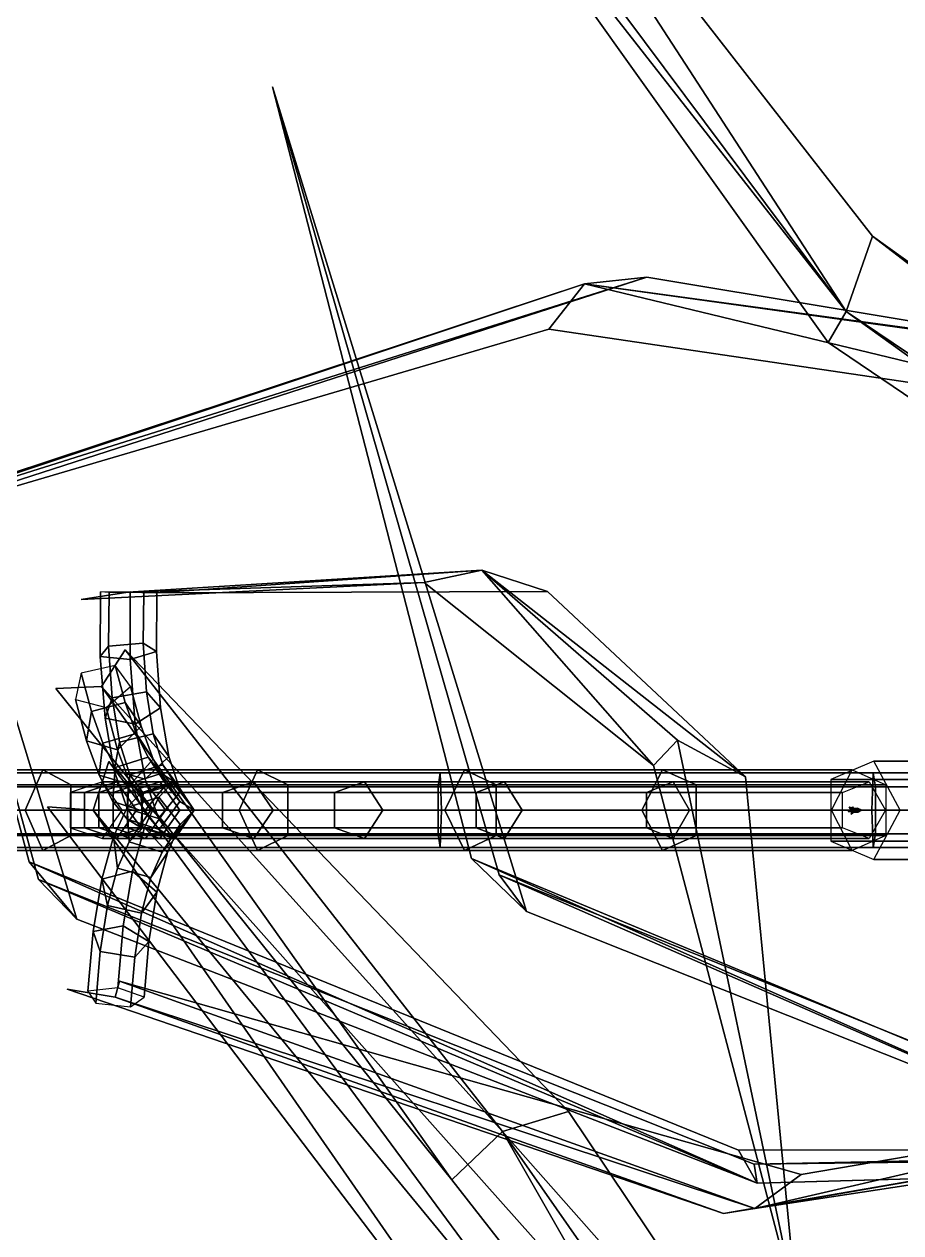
# Model space of a CAD drawing. Header units: metres. Extents: x -236 to 197, y -84 to 78.
# Drawn here: x -142.9 to -103.8, y -18.8 to 35.1 of the extents above; entities that cross this region are included whole.
import ezdxf

# ---------------------------------------------------------------- set-up
doc = ezdxf.new("R2010")
doc.units = ezdxf.units.M

msp = doc.modelspace()

# ---------------------------------------------------------------- linework, layer by layer
at = {"layer": 'Lacypla_Intrnd', "color": 3}
for points in [[(-95.267, 2.19, 380.055), (-104.987, 2.19, 390.785), (-106.896, 1.374, 389.055), (-96.996, 1.374, 378.147)], [(-94.204, 0, 381.228), (-103.814, 0, 391.848), (-104.987, 2.19, 390.785), (-95.267, 2.19, 380.055)], [(-142.036, 1.8, 421.012), (-151.953, 1.8, 427.638), (-152.675, 0, 426.556), (-142.81, 0, 419.967)], [(-140.775, 1.129, 422.712), (-150.777, 1.129, 429.398), (-151.953, 1.8, 427.638), (-142.036, 1.8, 421.012)], [(-132.455, 1.8, 413.908), (-142.036, 1.8, 421.012), (-142.81, 0, 419.967), (-133.281, 0, 412.902)], [(-131.113, 1.129, 415.544), (-140.775, 1.129, 422.712), (-142.036, 1.8, 421.012), (-132.455, 1.8, 413.908)], [(-123.235, 1.8, 406.342), (-132.455, 1.8, 413.908), (-133.281, 0, 412.902), (-124.109, 0, 405.378)], [(-121.814, 1.129, 407.91), (-131.113, 1.129, 415.544), (-132.455, 1.8, 413.908), (-123.235, 1.8, 406.342)], [(-114.398, 1.8, 398.333), (-123.235, 1.8, 406.342), (-124.109, 0, 405.378), (-115.317, 0, 397.413)], [(-112.901, 1.129, 399.83), (-121.814, 1.129, 407.91), (-123.235, 1.8, 406.342), (-114.398, 1.8, 398.333)], [(-105.944, 1.8, 389.879), (-114.398, 1.8, 398.333), (-115.317, 0, 397.413), (-106.863, 0, 388.959)], [(-104.447, 1.129, 391.375), (-112.901, 1.129, 399.83), (-114.398, 1.8, 398.333), (-105.944, 1.8, 389.879)], [(-140.775, -1.129, 422.712), (-150.777, -1.129, 429.398), (-150.777, 1.129, 429.398), (-140.775, 1.129, 422.712)], [(-131.113, -1.129, 415.544), (-140.775, -1.129, 422.712), (-140.775, 1.129, 422.712), (-131.113, 1.129, 415.544)], [(-121.814, -1.129, 407.91), (-131.113, -1.129, 415.544), (-131.113, 1.129, 415.544), (-121.814, 1.129, 407.91)], [(-112.901, -1.129, 399.83), (-121.814, -1.129, 407.91), (-121.814, 1.129, 407.91), (-112.901, 1.129, 399.83)], [(-104.447, -1.129, 391.375), (-112.901, -1.129, 399.83), (-112.901, 1.129, 399.83), (-104.447, 1.129, 391.375)], [(-96.996, 1.374, 378.147), (-106.896, 1.374, 389.055), (-106.896, -1.374, 389.055), (-96.996, -1.374, 378.147)], [(-142.81, 0, 419.967), (-152.675, 0, 426.556), (-151.953, -1.8, 427.638), (-142.036, -1.8, 421.012)], [(-133.281, 0, 412.902), (-142.81, 0, 419.967), (-142.036, -1.8, 421.012), (-132.455, -1.8, 413.908)], [(-124.109, 0, 405.378), (-133.281, 0, 412.902), (-132.455, -1.8, 413.908), (-123.235, -1.8, 406.342)], [(-115.317, 0, 397.413), (-124.109, 0, 405.378), (-123.235, -1.8, 406.342), (-114.398, -1.8, 398.333)], [(-106.863, 0, 388.959), (-115.317, 0, 397.413), (-114.398, -1.8, 398.333), (-105.944, -1.8, 389.879)], [(-95.267, -2.19, 380.055), (-104.987, -2.19, 390.785), (-103.814, 0, 391.848), (-94.204, 0, 381.228)], [(-142.036, -1.8, 421.012), (-151.953, -1.8, 427.638), (-150.777, -1.129, 429.398), (-140.775, -1.129, 422.712)], [(-132.455, -1.8, 413.908), (-142.036, -1.8, 421.012), (-140.775, -1.129, 422.712), (-131.113, -1.129, 415.544)], [(-123.235, -1.8, 406.342), (-132.455, -1.8, 413.908), (-131.113, -1.129, 415.544), (-121.814, -1.129, 407.91)], [(-114.398, -1.8, 398.333), (-123.235, -1.8, 406.342), (-121.814, -1.129, 407.91), (-112.901, -1.129, 399.83)], [(-105.944, -1.8, 389.879), (-114.398, -1.8, 398.333), (-112.901, -1.129, 399.83), (-104.447, -1.129, 391.375)], [(-96.996, -1.374, 378.147), (-106.896, -1.374, 389.055), (-104.987, -2.19, 390.785), (-95.267, -2.19, 380.055)]]:
    msp.add_3dface(points, dxfattribs=at)
at = {"layer": 'Lacypla_Leaf', "color": 3}
for points in [[(-155.049, 33.12, 316.222), (-141.185, 53.853, 300.803), (-156.715, 35.782, 319.35)], [(-155.049, 33.12, 316.222), (-156.715, 35.782, 319.35), (-141.185, 53.853, 300.803)], [(-125.119, 47.572, 394.126), (-125.122, 51.362, 395.396), (-106.212, 22.242, 402.763)], [(-125.119, 47.572, 394.126), (-106.212, 22.242, 402.763), (-125.122, 51.362, 395.396)], [(-106.212, 22.242, 402.763), (-125.122, 51.362, 395.396), (-105.042, 25.598, 406.212)], [(-106.212, 22.242, 402.763), (-105.042, 25.598, 406.212), (-125.122, 51.362, 395.396)], [(-107.014, 20.863, 397.805), (-126.354, 47.949, 388.899), (-106.212, 22.242, 402.763)], [(-107.014, 20.863, 397.805), (-106.212, 22.242, 402.763), (-126.354, 47.949, 388.899)], [(-106.212, 22.242, 402.763), (-126.354, 47.949, 388.899), (-125.119, 47.572, 394.126)], [(-106.212, 22.242, 402.763), (-125.119, 47.572, 394.126), (-126.354, 47.949, 388.899)], [(-108.166, 44.325, 583.112), (-108.024, 47.857, 584.286), (-89.698, 20.724, 588.942)], [(-108.166, 44.325, 583.112), (-89.698, 20.724, 588.942), (-108.024, 47.857, 584.286)], [(-89.698, 20.724, 588.942), (-108.024, 47.857, 584.286), (-88.222, 23.851, 591.999)], [(-89.698, 20.724, 588.942), (-88.222, 23.851, 591.999), (-108.024, 47.857, 584.286)], [(-91.005, 19.439, 584.449), (-109.905, 44.676, 578.419), (-89.698, 20.724, 588.942)], [(-91.005, 19.439, 584.449), (-89.698, 20.724, 588.942), (-109.905, 44.676, 578.419)], [(-89.698, 20.724, 588.942), (-109.905, 44.676, 578.419), (-108.166, 44.325, 583.112)], [(-89.698, 20.724, 588.942), (-108.166, 44.325, 583.112), (-109.905, 44.676, 578.419)], [(-142.643, -2.303, 406.872), (-152.519, 34.614, 409.168), (-140.507, -4.854, 411.105)], [(-142.643, -2.303, 406.872), (-140.507, -4.854, 411.105), (-152.519, 34.614, 409.168)], [(-152.519, 34.614, 409.168), (-142.218, -3.092, 414.259), (-140.507, -4.854, 411.105)], [(-152.519, 34.614, 409.168), (-140.507, -4.854, 411.105), (-142.218, -3.092, 414.259)], [(-122.918, -2.146, 596.898), (-131.789, 32.252, 600.147), (-120.461, -4.523, 600.569)], [(-122.918, -2.146, 596.898), (-120.461, -4.523, 600.569), (-131.789, 32.252, 600.147)], [(-131.789, 32.252, 600.147), (-121.683, -2.881, 603.68), (-120.461, -4.523, 600.569)], [(-131.789, 32.252, 600.147), (-120.461, -4.523, 600.569), (-121.683, -2.881, 603.68)], [(-105.042, 25.598, 406.212), (-60.495, -8.573, 405.593), (-106.212, 22.242, 402.763)], [(-105.042, 25.598, 406.212), (-106.212, 22.242, 402.763), (-60.495, -8.573, 405.593)], [(-60.495, -8.573, 405.593), (-105.042, 25.598, 406.212), (-57.615, -8.42, 407.483)], [(-60.495, -8.573, 405.593), (-57.615, -8.42, 407.483), (-105.042, 25.598, 406.212)], [(-155.536, 11.02, 350.306), (-115.102, 23.774, 328.262), (-156.013, 10.55, 353.164)], [(-155.536, 11.02, 350.306), (-156.013, 10.55, 353.164), (-115.102, 23.774, 328.262)], [(-115.102, 23.774, 328.262), (-155.536, 11.02, 350.306), (-117.884, 23.475, 325.111)], [(-115.102, 23.774, 328.262), (-117.884, 23.475, 325.111), (-155.536, 11.02, 350.306)], [(-117.884, 23.475, 325.111), (-90.535, 19.684, 312.856), (-115.102, 23.774, 328.262)], [(-117.884, 23.475, 325.111), (-115.102, 23.774, 328.262), (-90.535, 19.684, 312.856)], [(-155.536, 11.02, 350.306), (-117.884, 23.475, 325.111), (-158.084, 10.082, 348.973)], [(-155.536, 11.02, 350.306), (-158.084, 10.082, 348.973), (-117.884, 23.475, 325.111)], [(-158.084, 10.082, 348.973), (-119.477, 21.459, 321.498), (-117.884, 23.475, 325.111)], [(-158.084, 10.082, 348.973), (-117.884, 23.475, 325.111), (-119.477, 21.459, 321.498)], [(-119.477, 21.459, 321.498), (-93.815, 17.661, 307.83), (-117.884, 23.475, 325.111)], [(-119.477, 21.459, 321.498), (-117.884, 23.475, 325.111), (-93.815, 17.661, 307.83)], [(-117.884, 23.475, 325.111), (-93.815, 17.661, 307.83), (-93.68, 20.177, 311.658)], [(-117.884, 23.475, 325.111), (-93.68, 20.177, 311.658), (-93.815, 17.661, 307.83)], [(-93.68, 20.177, 311.658), (-90.535, 19.684, 312.856), (-117.884, 23.475, 325.111)], [(-93.68, 20.177, 311.658), (-117.884, 23.475, 325.111), (-90.535, 19.684, 312.856)], [(-59.814, -11.101, 403.188), (-107.014, 20.863, 397.805), (-106.212, 22.242, 402.763)], [(-59.814, -11.101, 403.188), (-106.212, 22.242, 402.763), (-107.014, 20.863, 397.805)], [(-60.495, -8.573, 405.593), (-106.212, 22.242, 402.763), (-59.814, -11.101, 403.188)], [(-60.495, -8.573, 405.593), (-59.814, -11.101, 403.188), (-106.212, 22.242, 402.763)], [(-138.235, 9.723, 462.588), (-122.462, 10.71, 494.435), (-137.013, 9.694, 460.653)], [(-138.235, 9.723, 462.588), (-137.013, 9.694, 460.653), (-122.462, 10.71, 494.435)], [(-125.029, 10.162, 496.246), (-138.235, 9.723, 462.588), (-122.462, 10.71, 494.435)], [(-125.029, 10.162, 496.246), (-122.462, 10.71, 494.435), (-138.235, 9.723, 462.588)], [(-137.013, 9.694, 460.653), (-119.526, 9.761, 493.117), (-122.462, 10.71, 494.435)], [(-137.013, 9.694, 460.653), (-122.462, 10.71, 494.435), (-119.526, 9.761, 493.117)], [(-122.462, 10.71, 494.435), (-114.809, 1.991, 514.13), (-125.029, 10.162, 496.246)], [(-122.462, 10.71, 494.435), (-125.029, 10.162, 496.246), (-114.809, 1.991, 514.13)], [(-119.526, 9.761, 493.117), (-110.701, 1.483, 511.715), (-122.462, 10.71, 494.435)], [(-119.526, 9.761, 493.117), (-122.462, 10.71, 494.435), (-110.701, 1.483, 511.715)], [(-122.462, 10.71, 494.435), (-110.701, 1.483, 511.715), (-113.732, 3.126, 512.086)], [(-122.462, 10.71, 494.435), (-113.732, 3.126, 512.086), (-110.701, 1.483, 511.715)], [(-113.732, 3.126, 512.086), (-114.809, 1.991, 514.13), (-122.462, 10.71, 494.435)], [(-113.732, 3.126, 512.086), (-122.462, 10.71, 494.435), (-114.809, 1.991, 514.13)], [(-138.235, 9.723, 462.588), (-125.029, 10.162, 496.246), (-140.325, 9.399, 461.91)], [(-138.235, 9.723, 462.588), (-140.325, 9.399, 461.91), (-125.029, 10.162, 496.246)], [(-139.408, 5.521, 467.269), (-121.535, -14.324, 490.737), (-138.364, 7.149, 466.044)], [(-139.408, 5.521, 467.269), (-138.364, 7.149, 466.044), (-121.535, -14.324, 490.737)], [(-138.364, 7.149, 466.044), (-118.594, -13.436, 489.392), (-121.535, -14.324, 490.737)], [(-138.364, 7.149, 466.044), (-121.535, -14.324, 490.737), (-118.594, -13.436, 489.392)], [(-139.408, 5.521, 467.269), (-123.801, -16.485, 491.345), (-141.451, 5.423, 466.403)], [(-139.408, 5.521, 467.269), (-141.451, 5.423, 466.403), (-123.801, -16.485, 491.345)], [(-123.801, -16.485, 491.345), (-139.408, 5.521, 467.269), (-121.535, -14.324, 490.737)], [(-123.801, -16.485, 491.345), (-121.535, -14.324, 490.737), (-139.408, 5.521, 467.269)], [(-108.397, -22.292, 517.824), (-114.809, 1.991, 514.13), (-113.732, 3.126, 512.086)], [(-108.397, -22.292, 517.824), (-113.732, 3.126, 512.086), (-114.809, 1.991, 514.13)], [(-110.701, 1.483, 511.715), (-108.397, -22.292, 517.824), (-113.732, 3.126, 512.086)], [(-110.701, 1.483, 511.715), (-113.732, 3.126, 512.086), (-108.397, -22.292, 517.824)], [(-139.778, 0, 468.748), (-117.508, -27.076, 474.659), (-139.09, 2.174, 468.946)], [(-139.778, 0, 468.748), (-139.09, 2.174, 468.946), (-117.508, -27.076, 474.659)], [(-139.09, 2.174, 468.946), (-114.838, -25.061, 474.4), (-117.508, -27.076, 474.659)], [(-139.09, 2.174, 468.946), (-117.508, -27.076, 474.659), (-114.838, -25.061, 474.4)], [(-139.778, 0, 468.748), (-119.349, -29.442, 473.572), (-141.827, 0.158, 467.904)], [(-139.778, 0, 468.748), (-141.827, 0.158, 467.904), (-119.349, -29.442, 473.572)], [(-119.349, -29.442, 473.572), (-139.778, 0, 468.748), (-117.508, -27.076, 474.659)], [(-119.349, -29.442, 473.572), (-117.508, -27.076, 474.659), (-139.778, 0, 468.748)], [(-94.203, -14.122, 588.991), (-122.918, -2.146, 596.898), (-92.874, -15.495, 593.452)], [(-94.203, -14.122, 588.991), (-92.874, -15.495, 593.452), (-122.918, -2.146, 596.898)], [(-92.874, -15.495, 593.452), (-122.918, -2.146, 596.898), (-120.461, -4.523, 600.569)], [(-92.874, -15.495, 593.452), (-120.461, -4.523, 600.569), (-122.918, -2.146, 596.898)], [(-111.018, -15.157, 402.223), (-142.643, -2.303, 406.872), (-110.188, -16.63, 407.149)], [(-111.018, -15.157, 402.223), (-110.188, -16.63, 407.149), (-142.643, -2.303, 406.872)], [(-110.188, -16.63, 407.149), (-142.643, -2.303, 406.872), (-140.507, -4.854, 411.105)], [(-110.188, -16.63, 407.149), (-140.507, -4.854, 411.105), (-142.643, -2.303, 406.872)], [(-140.507, -4.854, 411.105), (-142.218, -3.092, 414.259), (-110.188, -16.63, 407.149)], [(-140.507, -4.854, 411.105), (-110.188, -16.63, 407.149), (-142.218, -3.092, 414.259)], [(-110.188, -16.63, 407.149), (-142.218, -3.092, 414.259), (-110.311, -15.779, 412.026)], [(-110.188, -16.63, 407.149), (-110.311, -15.779, 412.026), (-142.218, -3.092, 414.259)], [(-120.461, -4.523, 600.569), (-121.683, -2.881, 603.68), (-92.874, -15.495, 593.452)], [(-120.461, -4.523, 600.569), (-92.874, -15.495, 593.452), (-121.683, -2.881, 603.68)], [(-92.874, -15.495, 593.452), (-121.683, -2.881, 603.68), (-92.432, -14.702, 597.976)], [(-92.874, -15.495, 593.452), (-92.432, -14.702, 597.976), (-121.683, -2.881, 603.68)], [(-138.807, -8.338, 464.87), (-111.688, -17.989, 442.986), (-140.943, -7.983, 464.376)], [(-138.807, -8.338, 464.87), (-140.943, -7.983, 464.376), (-111.688, -17.989, 442.986)], [(-138.807, -8.338, 464.87), (-110.29, -17.763, 445.844), (-138.613, -7.629, 467.038)], [(-138.807, -8.338, 464.87), (-138.613, -7.629, 467.038), (-110.29, -17.763, 445.844)], [(-138.613, -7.629, 467.038), (-108.226, -16.238, 448.004), (-110.29, -17.763, 445.844)], [(-138.613, -7.629, 467.038), (-110.29, -17.763, 445.844), (-108.226, -16.238, 448.004)], [(-111.688, -17.989, 442.986), (-138.807, -8.338, 464.87), (-110.29, -17.763, 445.844)], [(-111.688, -17.989, 442.986), (-110.29, -17.763, 445.844), (-138.807, -8.338, 464.87)], [(-118.594, -13.436, 489.392), (-106.905, -30.879, 496.562), (-121.535, -14.324, 490.737)], [(-118.594, -13.436, 489.392), (-121.535, -14.324, 490.737), (-106.905, -30.879, 496.562)], [(-108.226, -16.238, 448.004), (-91.24, -13.364, 434.022), (-110.29, -17.763, 445.844)], [(-108.226, -16.238, 448.004), (-110.29, -17.763, 445.844), (-91.24, -13.364, 434.022)], [(-110.29, -17.763, 445.844), (-91.24, -13.364, 434.022), (-93.877, -15.268, 432.819)], [(-110.29, -17.763, 445.844), (-93.877, -15.268, 432.819), (-91.24, -13.364, 434.022)], [(-121.535, -14.324, 490.737), (-110.825, -33.078, 498.226), (-123.801, -16.485, 491.345)], [(-121.535, -14.324, 490.737), (-123.801, -16.485, 491.345), (-110.825, -33.078, 498.226)], [(-121.535, -14.324, 490.737), (-106.905, -30.879, 496.562), (-110.146, -30.636, 497.771)], [(-121.535, -14.324, 490.737), (-110.146, -30.636, 497.771), (-106.905, -30.879, 496.562)], [(-110.146, -30.636, 497.771), (-110.825, -33.078, 498.226), (-121.535, -14.324, 490.737)], [(-110.146, -30.636, 497.771), (-121.535, -14.324, 490.737), (-110.825, -33.078, 498.226)], [(-110.29, -17.763, 445.844), (-93.803, -14.894, 430.273), (-111.688, -17.989, 442.986)], [(-110.29, -17.763, 445.844), (-111.688, -17.989, 442.986), (-93.803, -14.894, 430.273)], [(-54.018, -15.054, 396.793), (-111.018, -15.157, 402.223), (-110.188, -16.63, 407.149)], [(-54.018, -15.054, 396.793), (-110.188, -16.63, 407.149), (-111.018, -15.157, 402.223)], [(-55.463, -15.098, 400.041), (-110.311, -15.779, 412.026), (-52.785, -14.594, 402.154)], [(-55.463, -15.098, 400.041), (-52.785, -14.594, 402.154), (-110.311, -15.779, 412.026)], [(-93.877, -15.268, 432.819), (-93.803, -14.894, 430.273), (-110.29, -17.763, 445.844)], [(-93.877, -15.268, 432.819), (-110.29, -17.763, 445.844), (-93.803, -14.894, 430.273)], [(-55.463, -15.098, 400.041), (-110.188, -16.63, 407.149), (-54.018, -15.054, 396.793)], [(-55.463, -15.098, 400.041), (-54.018, -15.054, 396.793), (-110.188, -16.63, 407.149)], [(-110.311, -15.779, 412.026), (-55.463, -15.098, 400.041), (-110.188, -16.63, 407.149)], [(-110.311, -15.779, 412.026), (-110.188, -16.63, 407.149), (-55.463, -15.098, 400.041)]]:
    msp.add_3dface(points, dxfattribs=at)
at = {"layer": 'Lacypla_Mrstm', "color": 3}
for points in [[(-106.126, -0.064, 390.71), (-105.921, 0.061, 390.658), (-105.883, -0.013, 390.693)], [(-106.126, -0.064, 390.71), (-105.883, -0.013, 390.693), (-105.921, 0.061, 390.658)], [(-105.945, -0.026, 390.637), (-106.084, 0.142, 390.748), (-105.891, -0.002, 390.686)], [(-105.945, -0.026, 390.637), (-105.891, -0.002, 390.686), (-106.084, 0.142, 390.748)], [(-106.084, 0.142, 390.748), (-105.851, 0.07, 390.722), (-105.891, -0.002, 390.686)], [(-106.084, 0.142, 390.748), (-105.891, -0.002, 390.686), (-105.851, 0.07, 390.722)], [(-105.936, -0.032, 390.644), (-105.771, 0.024, 390.472), (-105.717, 0.011, 390.522)], [(-105.936, -0.032, 390.644), (-105.717, 0.011, 390.522), (-105.771, 0.024, 390.472)], [(-105.936, -0.032, 390.644), (-105.717, 0.011, 390.522), (-105.873, -0.006, 390.702)], [(-105.936, -0.032, 390.644), (-105.873, -0.006, 390.702), (-105.717, 0.011, 390.522)], [(-105.919, 0.073, 390.66), (-105.926, 0.152, 390.891), (-105.885, 0.011, 390.69)], [(-105.919, 0.073, 390.66), (-105.885, 0.011, 390.69), (-105.926, 0.152, 390.891)], [(-105.926, 0.152, 390.891), (-105.822, -0.017, 390.748), (-105.885, 0.011, 390.69)], [(-105.926, 0.152, 390.891), (-105.885, 0.011, 390.69), (-105.822, -0.017, 390.748)], [(-105.921, 0.061, 390.658), (-105.72, 0.072, 390.519), (-105.712, -0.002, 390.526)], [(-105.921, 0.061, 390.658), (-105.712, -0.002, 390.526), (-105.72, 0.072, 390.519)], [(-105.921, 0.061, 390.658), (-105.712, -0.002, 390.526), (-105.883, -0.013, 390.693)], [(-105.921, 0.061, 390.658), (-105.883, -0.013, 390.693), (-105.712, -0.002, 390.526)], [(-105.779, 0.04, 390.458), (-105.919, 0.073, 390.66), (-105.73, -0.006, 390.51)], [(-105.779, 0.04, 390.458), (-105.73, -0.006, 390.51), (-105.919, 0.073, 390.66)], [(-105.73, -0.006, 390.51), (-105.919, 0.073, 390.66), (-105.885, 0.011, 390.69)], [(-105.73, -0.006, 390.51), (-105.885, 0.011, 390.69), (-105.919, 0.073, 390.66)], [(-105.851, 0.07, 390.722), (-105.72, -0.013, 390.519), (-105.891, -0.002, 390.686)], [(-105.851, 0.07, 390.722), (-105.891, -0.002, 390.686), (-105.72, -0.013, 390.519)], [(-105.822, -0.017, 390.748), (-105.73, -0.006, 390.51), (-105.885, 0.011, 390.69)], [(-105.822, -0.017, 390.748), (-105.885, 0.011, 390.69), (-105.73, -0.006, 390.51)], [(-105.728, 0.009, 390.512), (-105.841, 0.072, 390.73), (-105.875, 0.009, 390.7)], [(-105.728, 0.009, 390.512), (-105.875, 0.009, 390.7), (-105.841, 0.072, 390.73)], [(-105.841, 0.072, 390.73), (-105.869, -0.046, 390.943), (-105.875, 0.009, 390.7)], [(-105.841, 0.072, 390.73), (-105.875, 0.009, 390.7), (-105.869, -0.046, 390.943)], [(-105.869, -0.046, 390.943), (-105.874, -0.081, 390.7), (-105.875, 0.009, 390.7)], [(-105.869, -0.046, 390.943), (-105.875, 0.009, 390.7), (-105.874, -0.081, 390.7)], [(-105.874, -0.081, 390.7), (-105.728, 0.009, 390.512), (-105.875, 0.009, 390.7)], [(-105.874, -0.081, 390.7), (-105.875, 0.009, 390.7), (-105.728, 0.009, 390.512)], [(-105.874, -0.081, 390.7), (-105.753, -0.058, 390.489), (-105.728, 0.009, 390.512)], [(-105.874, -0.081, 390.7), (-105.728, 0.009, 390.512), (-105.753, -0.058, 390.489)], [(-105.717, 0.011, 390.522), (-105.819, -0.03, 390.751), (-105.873, -0.006, 390.702)], [(-105.717, 0.011, 390.522), (-105.873, -0.006, 390.702), (-105.819, -0.03, 390.751)], [(-105.851, 0.07, 390.722), (-105.67, 0.021, 390.564), (-105.72, -0.013, 390.519)], [(-105.851, 0.07, 390.722), (-105.72, -0.013, 390.519), (-105.67, 0.021, 390.564)], [(-105.708, 0.092, 390.522), (-105.841, 0.072, 390.73), (-105.728, 0.009, 390.512)], [(-105.708, 0.092, 390.522), (-105.728, 0.009, 390.512), (-105.841, 0.072, 390.73)], [(-105.65, 0.015, 390.575), (-105.819, -0.03, 390.751), (-105.717, 0.011, 390.522)], [(-105.65, 0.015, 390.575), (-105.717, 0.011, 390.522), (-105.819, -0.03, 390.751)], [(-105.523, 0, 390.299), (-105.779, 0.04, 390.458), (-105.73, -0.006, 390.51)], [(-105.523, 0, 390.299), (-105.73, -0.006, 390.51), (-105.779, 0.04, 390.458)], [(-105.717, 0.011, 390.522), (-105.771, 0.024, 390.472), (-105.523, 0, 390.299)], [(-105.717, 0.011, 390.522), (-105.523, 0, 390.299), (-105.771, 0.024, 390.472)], [(-105.728, 0.009, 390.512), (-105.753, -0.058, 390.489), (-105.523, 0, 390.299)], [(-105.728, 0.009, 390.512), (-105.523, 0, 390.299), (-105.753, -0.058, 390.489)], [(-105.523, 0, 390.299), (-105.708, 0.092, 390.522), (-105.728, 0.009, 390.512)], [(-105.523, 0, 390.299), (-105.728, 0.009, 390.512), (-105.708, 0.092, 390.522)], [(-105.712, -0.002, 390.526), (-105.72, 0.072, 390.519), (-105.523, 0, 390.299)], [(-105.712, -0.002, 390.526), (-105.523, 0, 390.299), (-105.72, 0.072, 390.519)], [(-105.72, -0.013, 390.519), (-105.67, 0.021, 390.564), (-105.523, 0, 390.299)], [(-105.72, -0.013, 390.519), (-105.523, 0, 390.299), (-105.67, 0.021, 390.564)], [(-105.523, 0, 390.299), (-105.65, 0.015, 390.575), (-105.717, 0.011, 390.522)], [(-105.523, 0, 390.299), (-105.717, 0.011, 390.522), (-105.65, 0.015, 390.575)], [(-105.883, -0.09, 390.693), (-106.126, -0.064, 390.71), (-105.883, -0.013, 390.693)], [(-105.883, -0.09, 390.693), (-105.883, -0.013, 390.693), (-106.126, -0.064, 390.71)], [(-105.819, -0.03, 390.751), (-105.994, -0.182, 390.829), (-105.873, -0.006, 390.702)], [(-105.819, -0.03, 390.751), (-105.873, -0.006, 390.702), (-105.994, -0.182, 390.829)], [(-105.994, -0.182, 390.829), (-105.936, -0.032, 390.644), (-105.873, -0.006, 390.702)], [(-105.994, -0.182, 390.829), (-105.873, -0.006, 390.702), (-105.936, -0.032, 390.644)], [(-105.72, -0.013, 390.519), (-105.945, -0.026, 390.637), (-105.891, -0.002, 390.686)], [(-105.72, -0.013, 390.519), (-105.891, -0.002, 390.686), (-105.945, -0.026, 390.637)], [(-105.765, -0.066, 390.47), (-105.945, -0.026, 390.637), (-105.72, -0.013, 390.519)], [(-105.765, -0.066, 390.47), (-105.72, -0.013, 390.519), (-105.945, -0.026, 390.637)], [(-105.686, -0.082, 390.542), (-105.883, -0.09, 390.693), (-105.712, -0.002, 390.526)], [(-105.686, -0.082, 390.542), (-105.712, -0.002, 390.526), (-105.883, -0.09, 390.693)], [(-105.712, -0.002, 390.526), (-105.883, -0.09, 390.693), (-105.883, -0.013, 390.693)], [(-105.712, -0.002, 390.526), (-105.883, -0.013, 390.693), (-105.883, -0.09, 390.693)], [(-105.822, -0.017, 390.748), (-105.691, -0.059, 390.545), (-105.73, -0.006, 390.51)], [(-105.822, -0.017, 390.748), (-105.73, -0.006, 390.51), (-105.691, -0.059, 390.545)], [(-105.523, 0, 390.299), (-105.765, -0.066, 390.47), (-105.72, -0.013, 390.519)], [(-105.523, 0, 390.299), (-105.72, -0.013, 390.519), (-105.765, -0.066, 390.47)], [(-105.73, -0.006, 390.51), (-105.691, -0.059, 390.545), (-105.523, 0, 390.299)], [(-105.73, -0.006, 390.51), (-105.523, 0, 390.299), (-105.691, -0.059, 390.545)], [(-105.523, 0, 390.299), (-105.686, -0.082, 390.542), (-105.712, -0.002, 390.526)], [(-105.523, 0, 390.299), (-105.712, -0.002, 390.526), (-105.686, -0.082, 390.542)]]:
    msp.add_3dface(points, dxfattribs=at)
at = {"layer": 'Lacypla_Petiole', "color": 3}
for points in [[(-139.47, 6.855, 463.126), (-139.463, 9.743, 463.096), (-138.138, 9.754, 463.913), (-138.14, 6.718, 463.923)], [(-139.102, 7.314, 461.657), (-139.078, 9.704, 461.562), (-139.463, 9.743, 463.096), (-139.47, 6.855, 463.126)], [(-137.554, 7.451, 461.581), (-137.525, 9.692, 461.466), (-139.078, 9.704, 461.562), (-139.102, 7.314, 461.657)], [(-138.14, 6.718, 463.923), (-138.138, 9.754, 463.913), (-136.947, 9.723, 462.911), (-136.963, 7.085, 462.974)], [(-136.963, 7.085, 462.974), (-136.947, 9.723, 462.911), (-137.525, 9.692, 461.466), (-137.554, 7.451, 461.581)], [(-138.943, 5.014, 461.021), (-139.102, 7.314, 461.657), (-139.47, 6.855, 463.126), (-139.257, 4.103, 462.276)], [(-137.41, 5.285, 461.009), (-137.554, 7.451, 461.581), (-139.102, 7.314, 461.657), (-138.943, 5.014, 461.021)], [(-137.911, 3.832, 463.009), (-138.14, 6.718, 463.923), (-136.963, 7.085, 462.974), (-136.776, 4.559, 462.23)], [(-136.776, 4.559, 462.23), (-136.963, 7.085, 462.974), (-137.554, 7.451, 461.581), (-137.41, 5.285, 461.009)], [(-139.257, 4.103, 462.276), (-139.47, 6.855, 463.126), (-138.14, 6.718, 463.923), (-137.911, 3.832, 463.009)], [(-139.861, 4.407, 464.687), (-140.314, 6.108, 466.495), (-140.572, 4.935, 467.526), (-140.075, 3.091, 465.539)], [(-138.358, 4.797, 464.794), (-138.798, 6.456, 466.549), (-140.314, 6.108, 466.495), (-139.861, 4.407, 464.687)], [(-137.644, 3.749, 465.695), (-138.119, 5.521, 467.592), (-138.798, 6.456, 466.549), (-138.358, 4.797, 464.794)], [(-138.699, 2.7, 466.153), (-139.21, 4.587, 468.192), (-138.119, 5.521, 467.592), (-137.644, 3.749, 465.695)], [(-140.075, 3.091, 465.539), (-140.572, 4.935, 467.526), (-139.21, 4.587, 468.192), (-138.699, 2.7, 466.153)], [(-138.616, 3.036, 459.717), (-138.943, 5.014, 461.021), (-139.257, 4.103, 462.276), (-138.845, 1.765, 460.631)], [(-137.109, 3.413, 459.806), (-137.41, 5.285, 461.009), (-138.943, 5.014, 461.021), (-138.616, 3.036, 459.717)], [(-136.407, 2.4, 460.756), (-136.776, 4.559, 462.23), (-137.41, 5.285, 461.009), (-137.109, 3.413, 459.806)], [(-139.352, 2.997, 462.656), (-139.861, 4.407, 464.687), (-140.075, 3.091, 465.539), (-139.517, 1.567, 463.312)], [(-137.864, 3.422, 462.821), (-138.358, 4.797, 464.794), (-139.861, 4.407, 464.687), (-139.352, 2.997, 462.656)], [(-137.111, 2.282, 463.566), (-137.644, 3.749, 465.695), (-138.358, 4.797, 464.794), (-137.864, 3.422, 462.821)], [(-137.474, 1.387, 461.263), (-137.911, 3.832, 463.009), (-136.776, 4.559, 462.23), (-136.407, 2.4, 460.756)], [(-138.845, 1.765, 460.631), (-139.257, 4.103, 462.276), (-137.911, 3.832, 463.009), (-137.474, 1.387, 461.263)], [(-137.327, 2.361, 460.675), (-137.864, 3.422, 462.821), (-139.352, 2.997, 462.656), (-138.799, 1.911, 460.446)], [(-138.126, 1.142, 463.868), (-138.699, 2.7, 466.153), (-137.644, 3.749, 465.695), (-137.111, 2.282, 463.566)], [(-136.68, 2.026, 458.094), (-137.109, 3.413, 459.806), (-138.616, 3.036, 459.717), (-138.155, 1.579, 457.877)], [(-136.531, 1.153, 461.251), (-137.111, 2.282, 463.566), (-137.864, 3.422, 462.821), (-137.327, 2.361, 460.675)], [(-135.892, 0.828, 458.699), (-136.407, 2.4, 460.756), (-137.109, 3.413, 459.806), (-136.68, 2.026, 458.094)], [(-139.517, 1.567, 463.312), (-140.075, 3.091, 465.539), (-138.699, 2.7, 466.153), (-138.126, 1.142, 463.868)], [(-138.799, 1.911, 460.446), (-139.352, 2.997, 462.656), (-139.517, 1.567, 463.312), (-138.911, 0.396, 460.892)], [(-138.155, 1.579, 457.877), (-138.616, 3.036, 459.717), (-138.845, 1.765, 460.631), (-138.276, 0.077, 458.358)], [(-136.757, 1.635, 458.4), (-137.327, 2.361, 460.675), (-138.799, 1.911, 460.446), (-138.213, 1.17, 458.106)], [(-137.505, -0.053, 461.385), (-138.126, 1.142, 463.868), (-137.111, 2.282, 463.566), (-136.531, 1.153, 461.251)], [(-136.873, -0.37, 458.862), (-137.474, 1.387, 461.263), (-136.407, 2.4, 460.756), (-135.892, 0.828, 458.699)], [(-135.917, 0.387, 458.801), (-136.531, 1.153, 461.251), (-137.327, 2.361, 460.675), (-136.757, 1.635, 458.4)], [(-124.407, 1.046, 356.342), (-143.716, 1.046, 353.485), (-143.428, 1.667, 351.546), (-124.311, 1.667, 354.384)], [(-124.311, 1.667, 354.384), (-143.428, 1.667, 351.546), (-143.251, 0, 350.354), (-124.252, 0, 353.181)], [(-138.213, 1.17, 458.106), (-138.799, 1.911, 460.446), (-138.911, 0.396, 460.892), (-138.269, -0.395, 458.332)], [(-138.276, 0.077, 458.358), (-138.845, 1.765, 460.631), (-137.474, 1.387, 461.263), (-136.873, -0.37, 458.862)], [(-136.122, 1.248, 455.867), (-136.757, 1.635, 458.4), (-138.213, 1.17, 458.106), (-137.578, 0.783, 455.574)], [(-136.071, 1.198, 455.663), (-136.68, 2.026, 458.094), (-138.155, 1.579, 457.877), (-137.546, 0.751, 455.445)], [(-135.283, 0, 456.268), (-135.917, 0.387, 458.801), (-136.757, 1.635, 458.4), (-136.122, 1.248, 455.867)], [(-135.283, 0, 456.268), (-135.892, 0.828, 458.699), (-136.68, 2.026, 458.094), (-136.071, 1.198, 455.663)], [(-104.912, 1.046, 357.293), (-124.407, 1.046, 356.342), (-124.311, 1.667, 354.384), (-105.009, 1.667, 355.335)], [(-105.009, 1.667, 355.335), (-124.311, 1.667, 354.384), (-124.252, 0, 353.181), (-105.068, 0, 354.132)], [(-85.706, 1.667, 354.389), (-105.009, 1.667, 355.335), (-105.068, 0, 354.132), (-85.882, 0, 353.198)], [(-85.418, 1.046, 356.329), (-104.912, 1.046, 357.293), (-105.009, 1.667, 355.335), (-85.706, 1.667, 354.389)], [(-138.733, 1.261, 466.289), (-139.374, 1.261, 468.849), (-140.813, 0.791, 468.489), (-140.172, 0.791, 465.928)], [(-138.091, 1.261, 463.728), (-138.733, 1.261, 466.289), (-140.172, 0.791, 465.928), (-139.531, 0.791, 463.368)], [(-137.45, 1.261, 461.168), (-138.091, 1.261, 463.728), (-139.531, 0.791, 463.368), (-138.889, 0.791, 460.807)], [(-138.911, 0.396, 460.892), (-139.517, 1.567, 463.312), (-138.126, 1.142, 463.868), (-137.505, -0.053, 461.385)], [(-137.849, 0, 466.51), (-138.49, 0, 469.071), (-139.374, 1.261, 468.849), (-138.733, 1.261, 466.289)], [(-136.809, 1.261, 458.607), (-137.45, 1.261, 461.168), (-138.889, 0.791, 460.807), (-138.248, 0.791, 458.247)], [(-137.207, 0, 463.95), (-137.849, 0, 466.51), (-138.733, 1.261, 466.289), (-138.091, 1.261, 463.728)], [(-137.546, 0.751, 455.445), (-138.155, 1.579, 457.877), (-138.276, 0.077, 458.358), (-137.667, -0.751, 455.927)], [(-136.242, 1.223, 456.344), (-136.864, 0.582, 458.828), (-138.275, 0.126, 458.356), (-137.653, 0.767, 455.873)], [(-137.578, 0.783, 455.574), (-138.213, 1.17, 458.106), (-138.269, -0.395, 458.332), (-137.635, -0.783, 455.799)], [(-136.167, 1.261, 456.047), (-136.809, 1.261, 458.607), (-138.248, 0.791, 458.247), (-137.606, 0.791, 455.686)], [(-136.566, 0, 461.389), (-137.207, 0, 463.95), (-138.091, 1.261, 463.728), (-137.45, 1.261, 461.168)], [(-132.616, 1.261, 441.861), (-136.167, 1.261, 456.047), (-137.606, 0.791, 455.686), (-134.013, 0.791, 441.361)], [(-136.847, -0.86, 458.759), (-137.505, -0.053, 461.385), (-136.531, 1.153, 461.251), (-135.917, 0.387, 458.801)], [(-135.924, 0, 458.829), (-136.566, 0, 461.389), (-137.45, 1.261, 461.168), (-136.809, 1.261, 458.607)], [(-135.283, 0, 456.268), (-135.905, -0.641, 458.752), (-136.864, 0.582, 458.828), (-136.242, 1.223, 456.344)], [(-135.283, 0, 456.268), (-135.924, 0, 458.829), (-136.809, 1.261, 458.607), (-136.167, 1.261, 456.047)], [(-131.758, 0, 442.168), (-135.283, 0, 456.268), (-136.167, 1.261, 456.047), (-132.616, 1.261, 441.861)], [(-127.691, 1.261, 428.091), (-132.616, 1.261, 441.861), (-134.013, 0.791, 441.361), (-129.032, 0.791, 427.457)], [(-126.867, 0, 428.481), (-131.758, 0, 442.168), (-132.616, 1.261, 441.861), (-127.691, 1.261, 428.091)], [(-121.441, 1.261, 414.87), (-127.691, 1.261, 428.091), (-129.032, 0.791, 427.457), (-122.713, 0.791, 414.108)], [(-120.659, 0, 415.339), (-126.867, 0, 428.481), (-127.691, 1.261, 428.091), (-121.441, 1.261, 414.87)], [(-113.924, 1.261, 402.326), (-121.441, 1.261, 414.87), (-122.713, 0.791, 414.108), (-115.116, 0.791, 401.442)], [(-113.192, 0, 402.869), (-120.659, 0, 415.339), (-121.441, 1.261, 414.87), (-113.924, 1.261, 402.326)], [(-105.188, 1.261, 390.547), (-113.924, 1.261, 402.326), (-115.116, 0.791, 401.442), (-106.38, 0.791, 389.663)], [(-104.456, 0, 391.09), (-113.192, 0, 402.869), (-113.924, 1.261, 402.326), (-105.188, 1.261, 390.547)], [(-124.407, -1.046, 356.342), (-143.716, -1.046, 353.485), (-143.716, 1.046, 353.485), (-124.407, 1.046, 356.342)], [(-140.172, 0.791, 465.928), (-140.813, 0.791, 468.489), (-140.813, -0.791, 468.489), (-140.172, -0.791, 465.928)], [(-139.531, 0.791, 463.368), (-140.172, 0.791, 465.928), (-140.172, -0.791, 465.928), (-139.531, -0.791, 463.368)], [(-138.889, 0.791, 460.807), (-139.531, 0.791, 463.368), (-139.531, -0.791, 463.368), (-138.889, -0.791, 460.807)], [(-138.248, 0.791, 458.247), (-138.889, 0.791, 460.807), (-138.889, -0.791, 460.807), (-138.248, -0.791, 458.247)], [(-136.864, 0.582, 458.828), (-137.5, -0.773, 461.365), (-138.885, -1.188, 460.79), (-138.275, 0.126, 458.356)], [(-137.653, 0.767, 455.873), (-138.275, 0.126, 458.356), (-138.182, -1.409, 457.983), (-137.56, -0.767, 455.5)], [(-137.606, 0.791, 455.686), (-138.248, 0.791, 458.247), (-138.248, -0.791, 458.247), (-137.606, -0.791, 455.686)], [(-134.013, 0.791, 441.361), (-137.606, 0.791, 455.686), (-137.606, -0.791, 455.686), (-134.013, -0.791, 441.361)], [(-135.905, -0.641, 458.752), (-136.471, -1.886, 461.01), (-137.5, -0.773, 461.365), (-136.864, 0.582, 458.828)], [(-136.263, -1.198, 456.43), (-136.873, -0.37, 458.862), (-135.892, 0.828, 458.699), (-135.283, 0, 456.268)], [(-129.032, 0.791, 427.457), (-134.013, 0.791, 441.361), (-134.013, -0.791, 441.361), (-129.032, -0.791, 427.457)], [(-122.713, 0.791, 414.108), (-129.032, 0.791, 427.457), (-129.032, -0.791, 427.457), (-122.713, -0.791, 414.108)], [(-104.912, -1.046, 357.293), (-124.407, -1.046, 356.342), (-124.407, 1.046, 356.342), (-104.912, 1.046, 357.293)], [(-115.116, 0.791, 401.442), (-122.713, 0.791, 414.108), (-122.713, -0.791, 414.108), (-115.116, -0.791, 401.442)], [(-106.38, 0.791, 389.663), (-115.116, 0.791, 401.442), (-115.116, -0.791, 401.442), (-106.38, -0.791, 389.663)], [(-85.418, -1.046, 356.329), (-104.912, -1.046, 357.293), (-104.912, 1.046, 357.293), (-85.418, 1.046, 356.329)], [(-138.269, -0.395, 458.332), (-138.911, 0.396, 460.892), (-137.505, -0.053, 461.385), (-136.847, -0.86, 458.759)], [(-138.275, 0.126, 458.356), (-138.885, -1.188, 460.79), (-138.704, -2.583, 460.066), (-138.182, -1.409, 457.983)], [(-137.667, -0.751, 455.927), (-138.276, 0.077, 458.358), (-136.873, -0.37, 458.862), (-136.263, -1.198, 456.43)], [(-136.212, -1.248, 456.226), (-136.847, -0.86, 458.759), (-135.917, 0.387, 458.801), (-135.283, 0, 456.268)], [(-124.252, 0, 353.181), (-143.251, 0, 350.354), (-143.428, -1.667, 351.546), (-124.311, -1.667, 354.384)], [(-138.733, -1.261, 466.289), (-139.374, -1.261, 468.849), (-138.49, 0, 469.071), (-137.849, 0, 466.51)], [(-138.091, -1.261, 463.728), (-138.733, -1.261, 466.289), (-137.849, 0, 466.51), (-137.207, 0, 463.95)], [(-137.635, -0.783, 455.799), (-138.269, -0.395, 458.332), (-136.847, -0.86, 458.759), (-136.212, -1.248, 456.226)], [(-137.45, -1.261, 461.168), (-138.091, -1.261, 463.728), (-137.207, 0, 463.95), (-136.566, 0, 461.389)], [(-136.809, -1.261, 458.607), (-137.45, -1.261, 461.168), (-136.566, 0, 461.389), (-135.924, 0, 458.829)], [(-136.167, -1.261, 456.047), (-136.809, -1.261, 458.607), (-135.924, 0, 458.829), (-135.283, 0, 456.268)], [(-136.093, -1.223, 455.749), (-136.715, -1.865, 458.233), (-135.905, -0.641, 458.752), (-135.283, 0, 456.268)], [(-132.616, -1.261, 441.861), (-136.167, -1.261, 456.047), (-135.283, 0, 456.268), (-131.758, 0, 442.168)], [(-127.691, -1.261, 428.091), (-132.616, -1.261, 441.861), (-131.758, 0, 442.168), (-126.867, 0, 428.481)], [(-121.441, -1.261, 414.87), (-127.691, -1.261, 428.091), (-126.867, 0, 428.481), (-120.659, 0, 415.339)], [(-105.068, 0, 354.132), (-124.252, 0, 353.181), (-124.311, -1.667, 354.384), (-105.009, -1.667, 355.335)], [(-113.924, -1.261, 402.326), (-121.441, -1.261, 414.87), (-120.659, 0, 415.339), (-113.192, 0, 402.869)], [(-105.188, -1.261, 390.547), (-113.924, -1.261, 402.326), (-113.192, 0, 402.869), (-104.456, 0, 391.09)], [(-85.882, 0, 353.198), (-105.068, 0, 354.132), (-105.009, -1.667, 355.335), (-85.706, -1.667, 354.389)], [(-124.311, -1.667, 354.384), (-143.428, -1.667, 351.546), (-143.716, -1.046, 353.485), (-124.407, -1.046, 356.342)], [(-140.172, -0.791, 465.928), (-140.813, -0.791, 468.489), (-139.374, -1.261, 468.849), (-138.733, -1.261, 466.289)], [(-139.531, -0.791, 463.368), (-140.172, -0.791, 465.928), (-138.733, -1.261, 466.289), (-138.091, -1.261, 463.728)], [(-138.889, -0.791, 460.807), (-139.531, -0.791, 463.368), (-138.091, -1.261, 463.728), (-137.45, -1.261, 461.168)], [(-137.5, -0.773, 461.365), (-138.036, -2.724, 463.507), (-139.399, -3.072, 462.841), (-138.885, -1.188, 460.79)], [(-138.248, -0.791, 458.247), (-138.889, -0.791, 460.807), (-137.45, -1.261, 461.168), (-136.809, -1.261, 458.607)], [(-137.606, -0.791, 455.686), (-138.248, -0.791, 458.247), (-136.809, -1.261, 458.607), (-136.167, -1.261, 456.047)], [(-137.56, -0.767, 455.5), (-138.182, -1.409, 457.983), (-136.715, -1.865, 458.233), (-136.093, -1.223, 455.749)], [(-136.471, -1.886, 461.01), (-136.946, -3.658, 462.907), (-138.036, -2.724, 463.507), (-137.5, -0.773, 461.365)], [(-134.013, -0.791, 441.361), (-137.606, -0.791, 455.686), (-136.167, -1.261, 456.047), (-132.616, -1.261, 441.861)], [(-136.715, -1.865, 458.233), (-137.211, -2.998, 460.212), (-136.471, -1.886, 461.01), (-135.905, -0.641, 458.752)], [(-129.032, -0.791, 427.457), (-134.013, -0.791, 441.361), (-132.616, -1.261, 441.861), (-127.691, -1.261, 428.091)], [(-122.713, -0.791, 414.108), (-129.032, -0.791, 427.457), (-127.691, -1.261, 428.091), (-121.441, -1.261, 414.87)], [(-105.009, -1.667, 355.335), (-124.311, -1.667, 354.384), (-124.407, -1.046, 356.342), (-104.912, -1.046, 357.293)], [(-115.116, -0.791, 401.442), (-122.713, -0.791, 414.108), (-121.441, -1.261, 414.87), (-113.924, -1.261, 402.326)], [(-106.38, -0.791, 389.663), (-115.116, -0.791, 401.442), (-113.924, -1.261, 402.326), (-105.188, -1.261, 390.547)], [(-85.706, -1.667, 354.389), (-105.009, -1.667, 355.335), (-104.912, -1.046, 357.293), (-85.418, -1.046, 356.329)], [(-138.885, -1.188, 460.79), (-139.399, -3.072, 462.841), (-139.14, -4.245, 461.81), (-138.704, -2.583, 460.066)], [(-138.182, -1.409, 457.983), (-138.704, -2.583, 460.066), (-137.211, -2.998, 460.212), (-136.715, -1.865, 458.233)], [(-137.211, -2.998, 460.212), (-137.625, -4.593, 461.864), (-136.946, -3.658, 462.907), (-136.471, -1.886, 461.01)], [(-138.704, -2.583, 460.066), (-139.14, -4.245, 461.81), (-137.625, -4.593, 461.864), (-137.211, -2.998, 460.212)], [(-138.036, -2.724, 463.507), (-138.441, -5.152, 465.126), (-139.786, -5.413, 464.386), (-139.399, -3.072, 462.841)], [(-139.399, -3.072, 462.841), (-139.786, -5.413, 464.386), (-139.466, -6.293, 463.11), (-139.14, -4.245, 461.81)], [(-136.946, -3.658, 462.907), (-137.302, -5.853, 464.33), (-138.441, -5.152, 465.126), (-138.036, -2.724, 463.507)], [(-137.625, -4.593, 461.864), (-137.932, -6.554, 463.091), (-137.302, -5.853, 464.33), (-136.946, -3.658, 462.907)], [(-139.14, -4.245, 461.81), (-139.466, -6.293, 463.11), (-137.932, -6.554, 463.091), (-137.625, -4.593, 461.864)], [(-138.441, -5.152, 465.126), (-138.691, -7.913, 466.123), (-140.023, -8.072, 465.333), (-139.786, -5.413, 464.386)], [(-137.302, -5.853, 464.33), (-137.518, -8.338, 465.192), (-138.691, -7.913, 466.123), (-138.441, -5.152, 465.126)], [(-139.786, -5.413, 464.386), (-140.023, -8.072, 465.333), (-139.661, -8.605, 463.888), (-139.466, -6.293, 463.11)], [(-137.932, -6.554, 463.091), (-138.114, -8.763, 463.819), (-137.518, -8.338, 465.192), (-137.302, -5.853, 464.33)], [(-139.466, -6.293, 463.11), (-139.661, -8.605, 463.888), (-138.114, -8.763, 463.819), (-137.932, -6.554, 463.091)]]:
    msp.add_3dface(points, dxfattribs=at)

doc.saveas('drawing.dxf')
